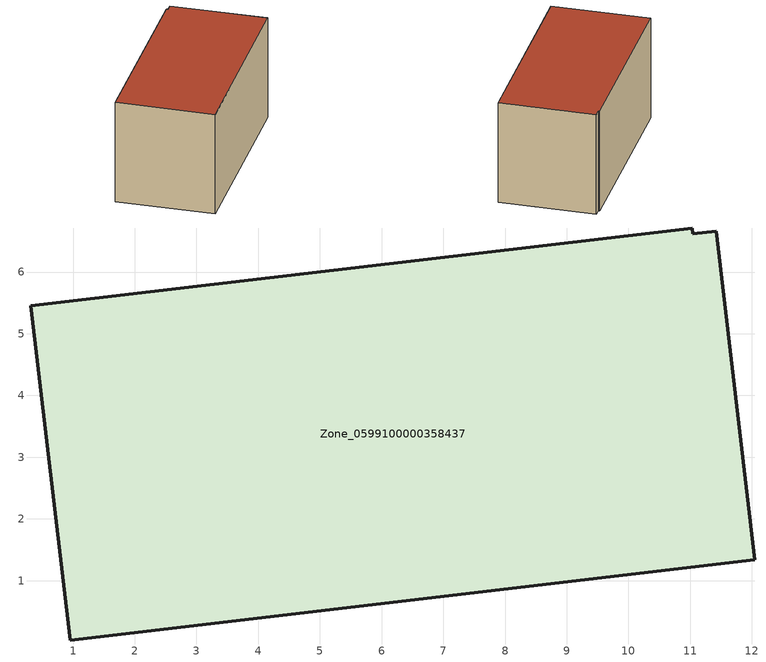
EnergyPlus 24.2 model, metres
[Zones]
Zone_0599100000358437
 floor ground (C_G): 11.03,6.71 11.04,6.62 11.43,6.66 12.05,1.34 0.95,0.04 0.31,5.46 z1.68
 wall outside (C_F): 11.03,6.71 0.31,5.46 0.95,0.04 12.05,1.34 11.43,6.66 11.04,6.62 11.03,6.71 z1.68:7.64
 roof outside (C_R): 11.04,6.62 11.03,6.71 0.31,5.46 0.95,0.04 12.05,1.34 11.43,6.66 z7.64
[BUILDING]
Pand.0599100000358437: North Axis=0; Terrain=City; Loads Convergence Tolerance Value=0.04; Temperature Convergence Tolerance Value=0.4; Solar Distribution=FullExterior; Maximum Number of Warmup Days=25; Minimum Number of Warmup Days=1
[Site:Location]
Rotterdam.The.Hague.AP_ZH_NLD Design_Conditions: Latitude=51.96; Longitude=4.45; Time Zone=1; Elevation=-4.5
[SITE:GROUNDTEMPERATURE:BUILDINGSURFACE]
18, 18, 18, 18, 18, 18, 18, 18, 18, 18, 18, 18
[MATERIAL] Thermal Absorptance=0.9; Solar Absorptance=0.7; Visible Absorptance=0.7
Name | Roughness | Thickness | Conductivity | Density | Specific Heat
G.TI.1992-2005 | MediumSmooth | 0.15 | 0.06 | 540 | 1210
F.TI.1992-2005 | Rough | 0.3 | 0.12 | 1920 | 840
R.TI.1992-2005 | MediumRough | 0.2 | 0.08 | 1500 | 1000
[CONSTRUCTION]
C_G: G.TI.1992-2005
C_F: F.TI.1992-2005
C_R: R.TI.1992-2005
[ZONE]
Zone_0599100000358437: Type=1; Multiplier=1; Ceiling Height=Autocalculate; Volume=Autocalculate; Floor Area=autocalculate; Part of Total Floor Area=Yes
[ZONEINFILTRATION:DESIGNFLOWRATE]
Infil_Zone_0599100000358437: Zone or ZoneList or Space or SpaceList=Zone_0599100000358437; Schedule=AlwaysOn; Design Flow Rate Calculation Method=Flow/Area; Flow Rate per Floor Area=0.0015; Constant Term Coefficient=1; Temperature Term Coefficient=0; Velocity Term Coefficient=0; Velocity Squared Term Coefficient=0
[HVACTEMPLATE:ZONE:IDEALLOADSAIRSYSTEM]
Zone_0599100000358437: Maximum Heating Supply Air Temperature=50; Minimum Cooling Supply Air Temperature=13; Maximum Heating Supply Air Humidity Ratio=0.0156; Minimum Cooling Supply Air Humidity Ratio=0.0077; Heating Limit=NoLimit; Cooling Limit=NoLimit; Dehumidification Control Type=ConstantSensibleHeatRatio; Cooling Sensible Heat Ratio=0.7; Dehumidification Setpoint=60; Humidification Control Type=None; Humidification Setpoint=30; Outdoor Air Method=None; Outdoor Air Flow Rate per Person=0.00944; Outdoor Air Flow Rate per Zone Floor Area=0; Outdoor Air Flow Rate per Zone=0; Demand Controlled Ventilation Type=None; Outdoor Air Economizer Type=NoEconomizer; Heat Recovery Type=None; Sensible Heat Recovery Effectiveness=0.7; Latent Heat Recovery Effectiveness=0.65
[ZONECONTROL:THERMOSTAT]
ThermostatControl_Zone_0599100000358437: Zone or ZoneList=Zone_0599100000358437; Control Type Schedule=DualSetpointControlType; Control 1=Thermostat_Zone_0599100000358437; Temperature Difference Between Cutout And Setpoint=0
[THERMOSTATSETPOINT:DUALSETPOINT]
Thermostat_Zone_0599100000358437: Heating Setpoint Temperature Schedule=HeatingSetpoint_Zone_0599100000358437; Cooling Setpoint Temperature Schedule=CoolingSetpoint_Zone_0599100000358437
[SCHEDULE:COMPACT]
HeatingSetpoint_Zone_0599100000358437: Through: 12/31, For: AllDays, Until: 24:00, 21
CoolingSetpoint_Zone_0599100000358437: Through: 12/31, For: AllDays, Until: 24:00, 24
DualSetpointControlType: Through: 12/31, For: AllDays, Until: 24:00, 4
AlwaysOn: Through: 12/31, For: AllDays, Until: 24:00, 1
